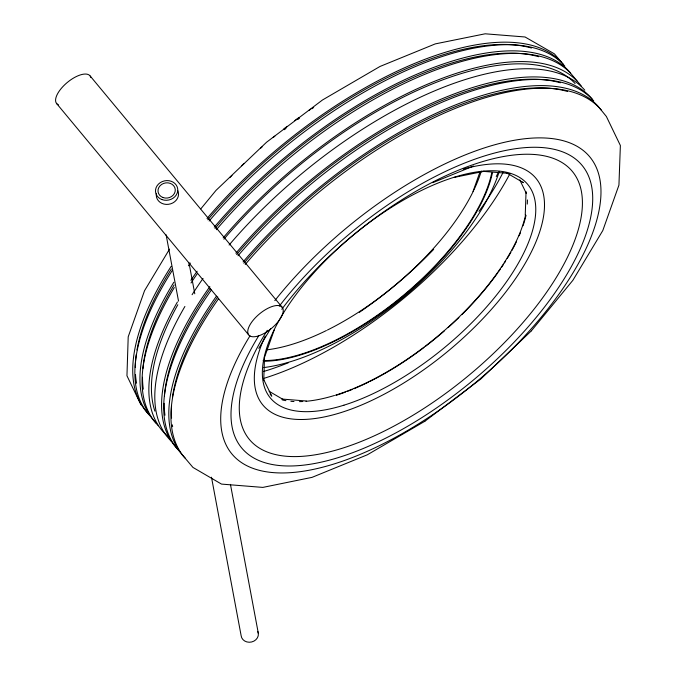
<?xml version="1.0" encoding="UTF-8"?>
<svg xmlns="http://www.w3.org/2000/svg" width="676" height="676" viewBox="0 0 676 676"><rect width="100%" height="100%" fill="white"/><g stroke="black" fill="none" stroke-linecap="round" stroke-linejoin="round"><path stroke-width="1.01" d="M263.725 380.58L264.51 357.19M525.244 215.188L526.038 191.798L526.325 193.378L519.734 179.824M264.324 357.858L274.287 329.812M473.039 191.443L479.909 172.11M169.532 249.123L144.529 290.714L128.203 336.825L126.953 375.763L140.938 404.772M258.773 348.36L270.62 328.646M200.84 208.833L216.033 190.353L266.538 142.247L322.46 100.006L380.022 66.451L435.285 43.889L485.165 33.8L525.058 36.986L554.362 53.827L561.359 62.082M531.294 330.91L572.902 280.278L602.798 230.55L618.937 185.106L620.374 145.501L606.38 116.492L599.553 108.092M531.142 331.063L480.788 379.008L425.01 421.148M284.292 129.682L285.973 128.415M297.736 119.525L299.417 118.258M312.025 108.735L313.698 107.459M424.866 421.249L367.305 454.804L312.033 477.366L262.829 487.404L221.5 484.092L192.964 467.437L185.968 459.173A271.321 117.48 -39.7 0 1 218.542 298.75M432.741 182.689L473.563 166.017M453.714 177.501L484.084 171.307M483.416 171.366L507.879 173.326M281.884 399.051L306.346 401.012M506.392 172.752L523.317 182.647L522.683 182.055M269.116 391.294L283.371 399.626M577.481 81.509L570.696 73.329A271.321 117.48 -39.7 0 0 216.362 229.705M90.187 76.016L282.357 307.487A21.708 9.405 -39.7 0 1 261.84 334.578A21.708 9.405 -39.7 0 1 252.258 321.379A21.708 9.405 -39.7 0 1 282.357 307.487M56.446 103.335L248.616 334.806M270.104 393.973L271.786 396.17L263.429 378.999M188.967 262.71L194.781 293.781M230.448 484.379L258.367 633.539M166.119 234.809L178.523 301.107M211.478 477.197L241.138 635.677A8.687 7.613 -10.6 0 0 251.666 641.972A8.687 7.613 -10.6 0 0 257.86 631.612M58.457 104.839A21.708 9.405 -39.7 0 1 67.059 82.658A21.708 9.405 -39.7 0 1 90.888 77.546M177.847 190.708A11.188 9.802 -10.6 0 1 168.434 204.321A11.188 9.802 -10.6 0 1 156.409 193.37M503.096 172.38A221.204 95.781 -39.7 0 1 478.963 211.309M288.534 362.674A221.204 95.781 -39.7 0 1 263.505 371.504M499.277 171.383A184.683 79.971 -39.7 0 1 263.817 367.567M492.466 172.659A168.037 72.763 -39.7 0 1 402.22 296.941A168.037 72.763 -39.7 0 1 263.851 361.238M491.739 172.895A167.226 72.408 -39.7 0 1 401.223 297.161A167.226 72.408 -39.7 0 1 263.125 360.57M481.27 171.155A167.226 72.408 -39.7 0 1 473.876 189.998M473.394 191.012A167.226 72.408 -39.7 0 1 327.412 330.04M326.432 330.513A167.226 72.408 -39.7 0 1 267.341 349.771M149.142 414.582A271.321 117.48 -39.7 0 1 171.172 266.336M207.025 218.458A271.321 117.48 -39.7 0 1 563.37 64.381M156.359 423.277A271.321 117.48 -39.7 0 1 173.825 282.264M214.241 227.144A271.321 117.48 -39.7 0 1 570.586 73.067M158.48 425.829A271.321 117.48 -39.7 0 1 174.307 287.528M188.418 265.795A271.321 117.48 -39.7 0 1 190.319 263.091M167.445 436.045A271.321 117.48 -39.7 0 1 177.408 301.986M190.877 280.32A271.321 117.48 -39.7 0 1 197.113 271.27M223.156 237.876A271.321 117.48 -39.7 0 1 581.385 86.224M171.214 441.166A271.321 117.48 -39.7 0 1 184.903 306.456M192.077 294.728A271.321 117.48 -39.7 0 1 203.054 278.428M229.096 245.033A271.321 117.48 -39.7 0 1 584.782 90.178M177.999 449.346A271.321 117.48 -39.7 0 1 209.839 286.599M235.882 253.213A271.321 117.48 -39.7 0 1 592.227 99.135M180.12 451.898A271.321 117.48 -39.7 0 1 211.326 290.063M238.003 255.773A271.321 117.48 -39.7 0 1 593.697 100.91M185.216 458.032A271.321 117.48 -39.7 0 1 216.413 296.198M243.098 261.908A271.321 117.48 -39.7 0 1 598.784 107.045M274.811 300.626A232.561 100.699 -39.7 0 1 589.844 156.95A232.561 100.699 -39.7 0 1 390.128 440.22A232.561 100.699 -39.7 0 1 249.985 335.837M279.323 306.084A221.204 95.781 -39.7 0 1 581.081 164.209A221.204 95.781 -39.7 0 1 393.576 434.102A221.204 95.781 -39.7 0 1 258.916 335.465M281.765 309.304A209.856 90.871 -39.7 0 1 570.527 169.372A209.856 90.871 -39.7 0 1 393.28 426.463A209.856 90.871 -39.7 0 1 267.282 330.31M463.263 169.118A177.467 76.844 -39.7 0 1 531.074 252.494A177.467 76.844 -39.7 0 1 341.338 412.47A177.467 76.844 -39.7 0 1 265.203 336.099M527.432 199.944A167.226 72.408 -39.7 0 1 527.255 204.101M525.641 214.858A167.226 72.408 -39.7 0 1 335.583 395.139M334.502 395.468A167.226 72.408 -39.7 0 1 306 401.282M302.789 401.51A167.226 72.408 -39.7 0 1 299.426 401.628M293.992 401.536A167.226 72.408 -39.7 0 1 290.866 401.307M285.906 400.648A167.226 72.408 -39.7 0 1 282.179 399.862M526.021 215.357A168.037 72.763 -39.7 0 1 523.03 225.767M520.435 232.713A168.037 72.763 -39.7 0 1 519.16 235.747M516.363 241.856A168.037 72.763 -39.7 0 1 511.893 250.492M510.904 252.249A168.037 72.763 -39.7 0 1 507.245 258.477M505.58 261.164A168.037 72.763 -39.7 0 1 504.431 262.964M503.265 264.755A168.037 72.763 -39.7 0 1 501.474 267.451M500.248 269.251A168.037 72.763 -39.7 0 1 498.373 271.938M497.739 272.834A168.037 72.763 -39.7 0 1 461.877 314.61M458.911 317.517A168.037 72.763 -39.7 0 1 448.213 327.48M444.309 330.936A168.037 72.763 -39.7 0 1 425.728 346.154M424.063 347.422A168.037 72.763 -39.7 0 1 369.671 381.551M368.69 382.033A168.037 72.763 -39.7 0 1 354.063 388.708M352.128 389.503A168.037 72.763 -39.7 0 1 347.337 391.396M345.436 392.114A168.037 72.763 -39.7 0 1 336.149 395.316M509.907 173.749A230.939 99.997 -39.7 0 1 264.451 378.18M433.679 249.368A209.856 90.871 -39.7 0 1 359.328 312.346M498.398 172.27A211.478 91.573 -39.7 0 1 496.243 176.554M149.895 415.732A271.321 117.48 -39.7 0 1 172.126 270.704M209.146 221.01A271.321 117.48 -39.7 0 1 564.84 66.155M245.219 264.46A271.321 117.48 -39.7 0 1 601.564 110.382M154.888 411.135A268.195 116.128 -39.7 0 1 177.805 304.724M191.021 282.965A268.195 116.128 -39.7 0 1 197.189 273.848M223.908 239.211A268.195 116.128 -39.7 0 1 575.099 83.537M136.577 383.241A268.195 116.128 -39.7 0 1 135.496 374.656M135.293 367.524A268.195 116.128 -39.7 0 1 136.282 354.503M136.983 349.991A268.195 116.128 -39.7 0 1 171.366 269.014M207.785 219.793A268.195 116.128 -39.7 0 1 531.463 48.03M143.329 389.148A268.195 116.128 -39.7 0 1 142.501 377.25M142.881 368.724A268.195 116.128 -39.7 0 1 174.104 284.976M215.002 228.48A268.195 116.128 -39.7 0 1 538.679 56.716M164.978 415.216A268.195 116.128 -39.7 0 1 164.15 403.318M164.437 395.882A268.195 116.128 -39.7 0 1 210.549 288.272M236.642 254.548A268.195 116.128 -39.7 0 1 560.319 82.785M172.65 426.683A268.195 116.128 -39.7 0 1 172.329 424.841M171.569 418.106A268.195 116.128 -39.7 0 1 171.577 405.651M172.515 396.829A268.195 116.128 -39.7 0 1 217.765 296.958M243.859 263.243A268.195 116.128 -39.7 0 1 567.536 91.48M229.789 177.627A232.561 100.699 -39.7 0 1 231.969 175.388M241.662 165.738A232.561 100.699 -39.7 0 1 243.951 163.524M260.437 148.39A232.561 100.699 -39.7 0 1 262.035 146.988M273.239 137.473A232.561 100.699 -39.7 0 1 274.862 136.146M283.869 128.922A232.561 100.699 -39.7 0 1 287.199 126.336M294.736 120.624A232.561 100.699 -39.7 0 1 298.953 117.523M309.109 110.315A232.561 100.699 -39.7 0 1 310.799 109.157M161.978 199.589A11.188 9.802 -10.6 0 0 177.729 189.069A11.188 9.802 -10.6 0 0 160.187 182.689A11.188 9.802 -10.6 0 0 161.978 199.589M163.017 197.544A8.687 7.613 -10.6 0 0 175.245 189.381A8.687 7.613 -10.6 0 0 161.632 184.43A8.687 7.613 -10.6 0 0 163.017 197.544M343.923 405.186A167.226 72.408 -39.7 0 0 534.97 200.426A167.226 72.408 -39.7 0 0 318.261 268.034A167.226 72.408 -39.7 0 0 343.923 405.186"/></g></svg>
